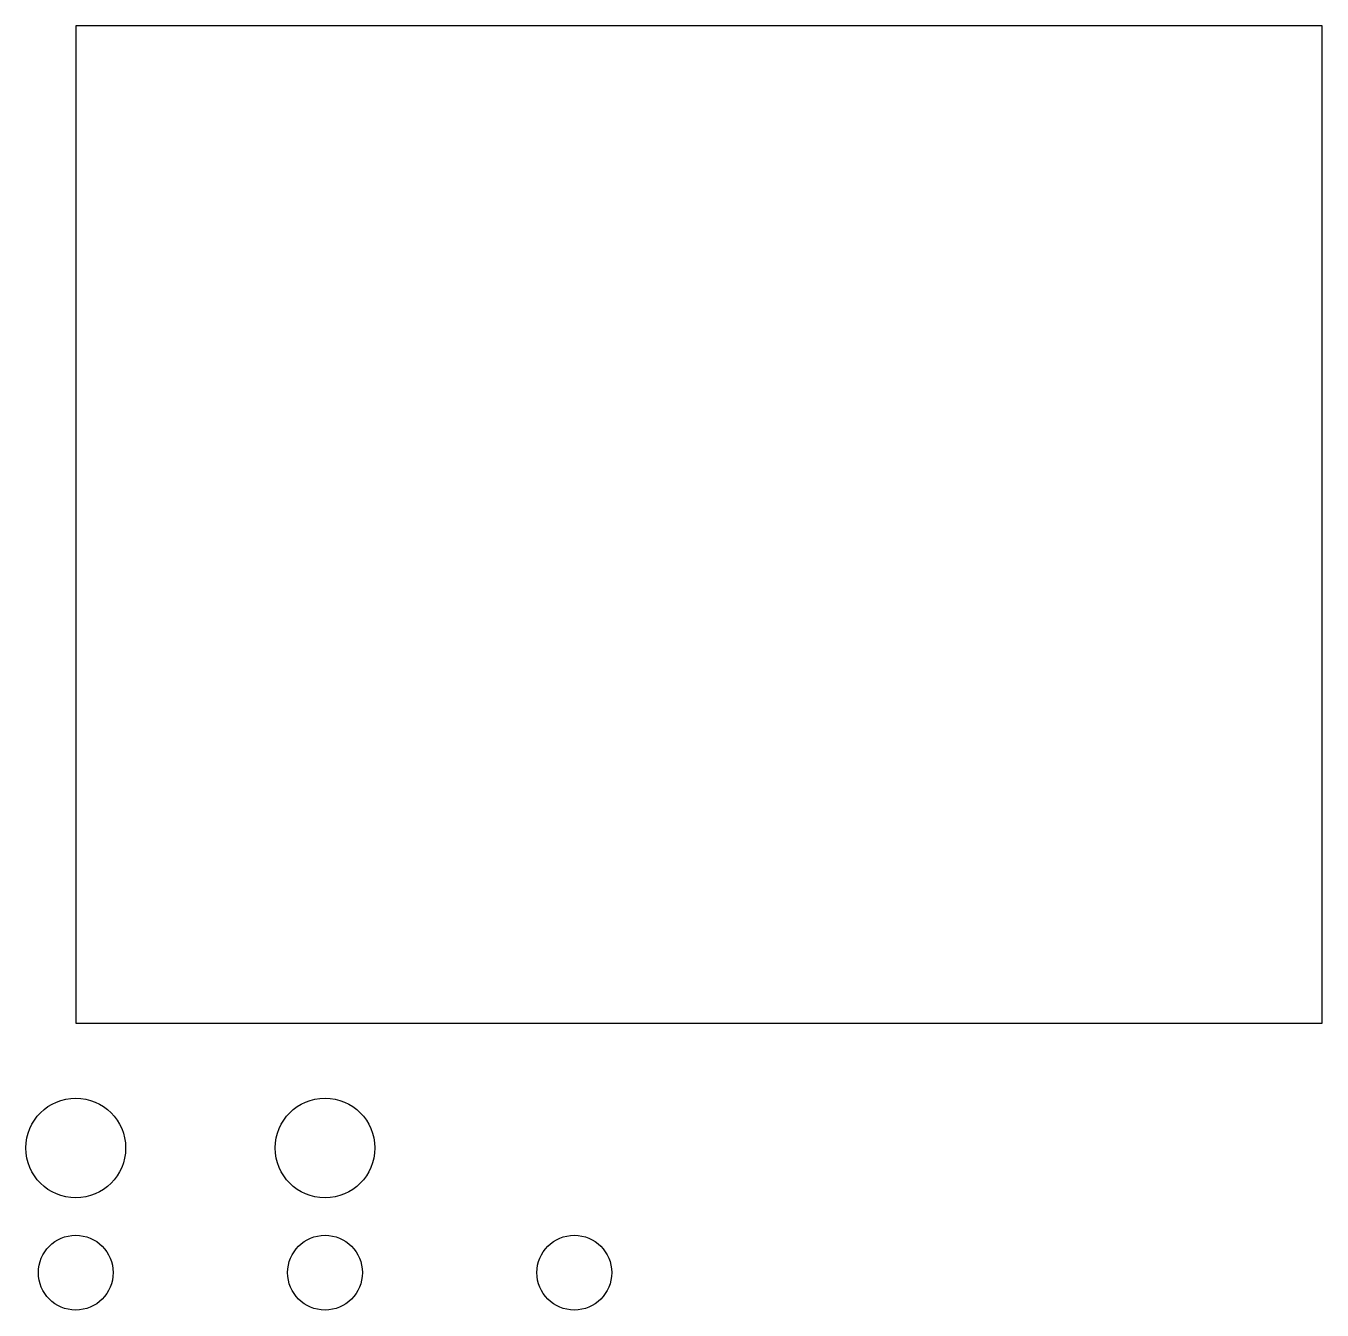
# Model space of a CAD drawing. Header units: metres. Extents: x -0.4 to 10, y -2.3 to 8.
import ezdxf

# ---------------------------------------------------------------- set-up
doc = ezdxf.new("R2010")
doc.units = ezdxf.units.M

msp = doc.modelspace()

# ---------------------------------------------------------------- linework, layer by layer
at = {"layer": 'DECKE-EG'}
msp.add_lwpolyline([(0, 0), (10, 0), (10, 8), (0, 8)], close=True, dxfattribs=at)
at = {"layer": 'FENSTER-01'}
for centre in [(0, -2), (2, -2), (4, -2)]:
    msp.add_circle(centre, 0.3, dxfattribs=at)
at = {"layer": 'TUER-01'}
for centre in [(0, -1), (2, -1)]:
    msp.add_circle(centre, 0.4, dxfattribs=at)
at = {"layer": 'WAND-AUSSEN'}
for p, q in [((10, 8), (0, 8)), ((0, 8), (0, 0)), ((10, 0), (10, 8)), ((0, 0), (10, 0))]:
    msp.add_line(p, q, dxfattribs=at)

doc.saveas('drawing.dxf')
